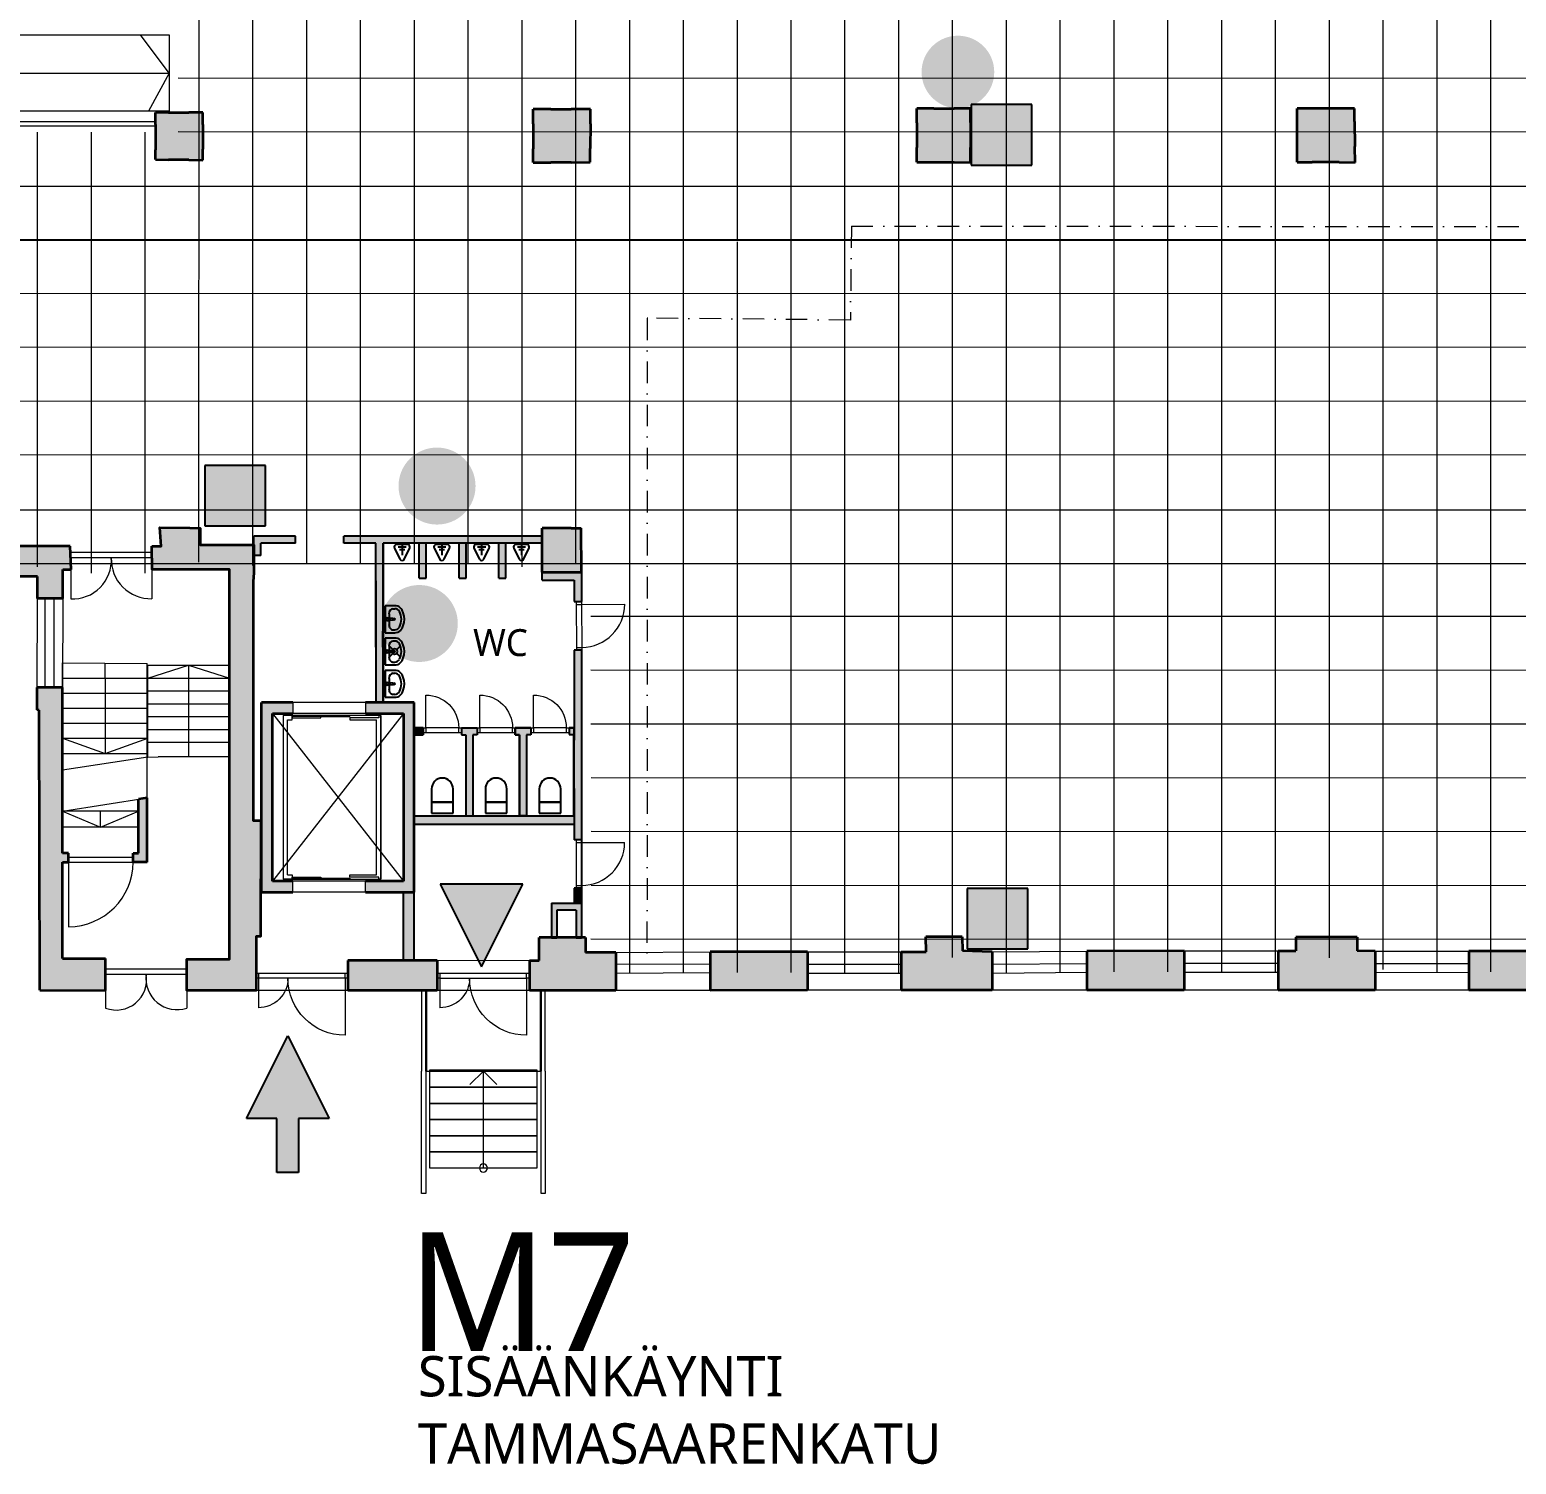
# Model space of a CAD drawing. Header units: millimetres. Extents: x -2569 to 735611, y -420503 to 265310.
# Drawn here: x 23671 to 51290, y 2596 to 29254 of the extents above; entities that cross this region are included whole.
import ezdxf

# ---------------------------------------------------------------- set-up
doc = ezdxf.new("R2010")
doc.units = ezdxf.units.MM
doc.linetypes.add('DASHDOT', pattern=[10, 5, -2.5, 0, -2.5])
for name, color, linetype, lineweight in [('02 dashed', 7, 'DASHDOT', 13), ('02 IKKUNAT', 130, 'Continuous', 13), ('02 KAIDE', 6, 'Continuous', 13), ('02 KANTAVA', 24, 'Continuous', 35), ('02 KANTAVA _väri', 2, 'Continuous', 35), ('02 OVET', 5, 'Continuous', 13), ('02 RAMPPI', 140, 'Continuous', 13), ('02 RAPUT_HISSI', 1, 'Continuous', 5), ('02 SEINALINJA', 151, 'Continuous', 13), ('02 VÄLISEINÄ', 21, 'Continuous', 25), ('02 VÄLISEINÄ _väri', 21, 'Continuous', 25), ('03 Rappukirjain Tapahtumatila', 1, 'Continuous', 18), ('08 vesipiste', 4, 'Continuous', 9)]:
    doc.layers.add(name, color=color, linetype=linetype, lineweight=lineweight)
doc.layers.add('02 Ruudukko eheä', color=7, linetype='Continuous', lineweight=9, true_color=0x7c7887)
doc.layers.add('02 SIJAINTI', color=7, linetype='Continuous', lineweight=20, true_color=0xe81748)
for name, color, linetype in [('02 SANITEETTIKALUSTEET', 7, 'Continuous'), ('03 TEKSTIT', 7, 'Continuous'), ('05 palosammuttimet', 240, 'Continuous'), ('05 Poistumistie', 72, 'Continuous'), ('06 sähkökeskus', 152, 'Continuous'), ('07 tavarat', 40, 'Continuous')]:
    doc.layers.add(name, color=color, linetype=linetype)
doc.styles.get("Standard").update_dxf_attribs({"font": ''})
doc.styles.get('Standard').set_extended_font_data('Roboto')

# ---------------------------------------------------------------- blocks, each defined once
blk = doc.blocks.new('ruudukko')
at = {"layer": '02 Ruudukko eheä'}
for p, q in [((30610, 19946), (30610, 36512)), ((31610, 19953), (31610, 36512)), ((32610, 19883), (32610, 36512)), ((34610, 12336), (34610, 36688)), ((41610, 12349), (41610, 36472)), ((43610, 12362), (43610, 36472)), ((44610, 12363), (44610, 36472)), ((45610, 12364), (45610, 36632)), ((46610, 12364), (46610, 36632)), ((48610, 12402), (48610, 36570)), ((49610, 12359), (49610, 36571)), ((50610, 12360), (50610, 36571)), ((35610, 12342), (35610, 36415)), ((37610, 12346), (37610, 36449)), ((38610, 12346), (38610, 36398)), ((39610, 12346), (39610, 36457)), ((33610, 19946), (33610, 35991)), ((40610, 12627), (40610, 35969)), ((47610, 12618), (47610, 35968)), ((36610, 25970), (36610, 34970)), ((42610, 12357), (42610, 34969)), ((26606, 19973), (26610, 33748)), ((27610, 19911), (27610, 33748)), ((28610, 19946), (28610, 33748)), ((29610, 19946), (29610, 33748)), ((26222, 28973), (78096, 28960)), ((23610, 19884), (23610, 27966)), ((24610, 20973), (24610, 27966)), ((25610, 20973), (25610, 27966)), ((26222, 27973), (78096, 27960)), ((21610, 26958), (139421, 26958)), ((21610, 25974), (61424, 25964)), ((21610, 25958), (139421, 25958)), ((36610, 12346), (36610, 25924)), ((21610, 24974), (139454, 24946)), ((21610, 23974), (139451, 23946)), ((21610, 22974), (139448, 22946)), ((21610, 21974), (139444, 21946)), ((24610, 19768), (24610, 21253)), ((25610, 19768), (25610, 21119)), ((21610, 20946), (139441, 20946)), ((21610, 19946), (139438, 19946)), ((33888, 18971), (139434, 18946)), ((33889, 17971), (139431, 17946)), ((33890, 16971), (139421, 16946)), ((33891, 15971), (139425, 15946)), ((33892, 14971), (139421, 14946)), ((33892, 13971), (139421, 13946)), ((33888, 12971), (139415, 12946)), ((41610, 12349), (41610, 12400))]:
    blk.add_line(p, q, dxfattribs=at)

msp = doc.modelspace()

# ---------------------------------------------------------------- hatches: boundary and pattern name
at = {"layer": '02 KANTAVA _väri'}
for points in [[(26889, 27491), (26888, 27718), (26626, 27718), (26246, 27718), (26006, 27718), (26006, 27490), (26006, 27025), (26006, 26842), (26246, 26839), (26626, 26839), (26626, 26835), (26890, 26833), (26890, 27035)], [(25851, 14978), (25691, 14953), (25691, 13955), (25591, 13955), (25591, 13785), (25851, 13785)]]:
    msp.add_hatch(color=256, dxfattribs=at).paths.add_polyline_path(points)
h = msp.add_hatch(color=256, dxfattribs=at)
h.paths.add_polyline_path([(41150, 27527), (41149, 27789), (40847, 27789), (40467, 27789), (40151, 27789), (40151, 27524), (40151, 27064), (40151, 26795), (40465, 26792), (40845, 26790), (41152, 26787), (41151, 27067)])
h.paths.add_polyline_path([(48287, 27547), (48284, 27788), (48001, 27788), (47501, 27788), (47218, 27788), (47218, 27544), (47218, 27084), (47218, 26794), (47499, 26793), (47999, 26790), (48296, 26788), (48293, 27087)])
h.paths.add_polyline_path([(55355, 27567), (55355, 27811), (55035, 27811), (54655, 27811), (54348, 27811), (54348, 27564), (54348, 27104), (54348, 26820), (54654, 26817), (55034, 26812), (55354, 26809), (55354, 27107)])
h.paths.add_polyline_path([(34087, 27507), (34088, 27776), (33730, 27776), (33350, 27776), (33027, 27776), (33027, 27504), (33027, 27040), (33027, 26788), (33350, 26789), (33730, 26789), (34085, 26791), (34085, 27044)])
h = msp.add_hatch(color=256, dxfattribs=at)
h.dxf.hatch_style = 1
h.paths.add_polyline_path([(24432, 19424), (24419, 19657), (21890, 19656), (21874, 19904), (21646, 19905), (21632, 20560), (21027, 20560), (21028, 20202), (21077, 20187), (21086, 19100), (23815, 19092), (23813, 18683), (24283, 18683), (24283, 19223), (24432, 19223)])
h = msp.add_hatch(color=256, dxfattribs=at)
h.dxf.hatch_style = 1
h.paths.add_polyline_path([(27830, 19686), (26832, 19683), (26837, 19996), (26645, 20003), (26086, 20005), (26108, 19660), (25937, 19660), (25941, 19227), (27380, 19227), (27380, 11984), (26585, 11988), (26587, 11403), (27877, 11403), (27877, 12407), (27957, 12408), (27962, 14562), (27819, 14566), (27819, 19006), (27830, 19165)])
h = msp.add_hatch(color=256, dxfattribs=at)
h.dxf.hatch_style = 1
h.paths.add_polyline_path([(33917, 19994), (33728, 19995), (33348, 19995), (33188, 19995), (33188, 19180), (33923, 19180)])
h = msp.add_hatch(color=256, dxfattribs=at)
h.dxf.hatch_style = 1
h.paths.add_polyline_path([(24281, 13785), (24391, 13785), (24391, 13955), (24281, 13955), (24281, 17029), (23809, 17029), (23808, 16618), (23849, 16609), (23859, 11404), (25081, 11402), (25081, 11995), (24281, 11995)])
h = msp.add_hatch(color=256, dxfattribs=at)
h.dxf.hatch_style = 1
h.paths.add_polyline_path([(28557, 16749), (27980, 16749), (27980, 13229), (28557, 13229), (28557, 13429), (28180, 13429), (28180, 16549), (28557, 16549)])
h = msp.add_hatch(color=256, dxfattribs=at)
h.dxf.hatch_style = 1
h.paths.add_polyline_path([(30815, 16749), (29907, 16749), (29907, 16549), (30615, 16549), (30615, 13429), (29907, 13429), (29907, 13229), (30815, 13229)])
h = msp.add_hatch(color=256, dxfattribs=at)
h.dxf.hatch_style = 1
h.paths.add_polyline_path([(34562, 12108), (33994, 12108), (33994, 12384), (33136, 12384), (33136, 11957), (32955, 11957), (32955, 11402), (34562, 11403)])
h = msp.add_hatch(color=256, dxfattribs=at)
h.dxf.hatch_style = 1
h.paths.add_polyline_path([(41555, 12120), (41004, 12137), (40996, 12400), (40321, 12397), (40324, 12118), (39860, 12118), (39860, 11405), (41555, 11406)])
h = msp.add_hatch(color=256, dxfattribs=at)
h.dxf.hatch_style = 1
h.paths.add_polyline_path([(48335, 12136), (48332, 12394), (47761, 12390), (47193, 12389), (47193, 12136), (46868, 12136), (46868, 11408), (47768, 11409), (48668, 11409), (48668, 12131)])
h = msp.add_hatch(color=256, dxfattribs=at)
h.dxf.hatch_style = 1
h.paths.add_polyline_path([(31243, 11957), (29579, 11957), (29579, 11400), (31040, 11401), (31040, 11402), (31243, 11402)])
h = msp.add_hatch(color=256, dxfattribs=at)
h.dxf.hatch_style = 1
h.paths.add_polyline_path([(38120, 12118), (36310, 12118), (36310, 11403), (38120, 11404)])
h = msp.add_hatch(color=256, dxfattribs=at)
h.dxf.hatch_style = 1
h.paths.add_polyline_path([(45118, 12136), (43313, 12134), (43313, 11407), (45118, 11408)])
h = msp.add_hatch(color=256, dxfattribs=at)
h.dxf.hatch_style = 1
h.paths.add_polyline_path([(52224, 12129), (50406, 12133), (50406, 11409), (52224, 11409)])
at = {"layer": '02 VÄLISEINÄ _väri'}
h = msp.add_hatch(color=256, dxfattribs=at)
h.dxf.hatch_style = 1
h.paths.add_polyline_path([(28609, 19841), (27832, 19841), (27832, 19483), (27962, 19483), (27962, 19711), (28609, 19711)])
h = msp.add_hatch(color=256, dxfattribs=at)
h.dxf.hatch_style = 1
h.paths.add_polyline_path([(29509, 19841), (29509, 19741), (29509, 19711), (30100, 19711), (30100, 19014), (30100, 18380), (30100, 16749), (30235, 16749), (30235, 17781), (30235, 19711), (33190, 19711), (33190, 19841)])
h.paths.add_polyline_path([(30100, 16777), (30100, 16819), (30100, 17794), (30100, 17752)], flags=17)
h = msp.add_hatch(color=256, dxfattribs=at)
h.dxf.hatch_style = 1
h.paths.add_polyline_path([(31038, 19711), (30908, 19711), (30908, 19061), (31038, 19061)])
h = msp.add_hatch(color=256, dxfattribs=at)
h.dxf.hatch_style = 1
h.paths.add_polyline_path([(31777, 19711), (31647, 19711), (31647, 19061), (31777, 19061)])
h = msp.add_hatch(color=256, dxfattribs=at)
h.dxf.hatch_style = 1
h.paths.add_polyline_path([(32516, 19711), (32386, 19711), (32386, 19061), (32516, 19061)])
h = msp.add_hatch(color=256, dxfattribs=at)
h.dxf.hatch_style = 1
h.paths.add_polyline_path([(33924, 19176), (33924, 19177), (33190, 19176), (33190, 19026), (33786, 19026), (33786, 18626), (33924, 18626), (33924, 18626)])
h = msp.add_hatch(color=256, dxfattribs=at)
h.dxf.hatch_style = 1
h.paths.add_polyline_path([(33924, 17726), (33829, 17726), (33829, 17726), (33786, 17726), (33786, 16051), (33786, 14643), (33786, 14202), (33924, 14202), (33924, 16051)])
h = msp.add_hatch(color=256, dxfattribs=at)
h.dxf.hatch_style = 1
h.paths.add_polyline_path([(30981, 16281), (30815, 16281), (30815, 16151), (30981, 16151)])
h = msp.add_hatch(color=256, dxfattribs=at)
h.dxf.hatch_style = 1
h.paths.add_polyline_path([(31901, 16151), (31981, 16151), (31981, 16281), (31691, 16281), (31691, 16151), (31771, 16151), (31771, 14643), (31901, 14643)])
h = msp.add_hatch(color=256, dxfattribs=at)
h.dxf.hatch_style = 1
h.paths.add_polyline_path([(32981, 16281), (32691, 16281), (32691, 16151), (32771, 16151), (32771, 14643), (32901, 14643), (32901, 16151), (32981, 16151)])
h = msp.add_hatch(color=256, dxfattribs=at)
h.dxf.hatch_style = 1
h.paths.add_polyline_path([(33786, 16281), (33691, 16281), (33691, 16159), (33771, 16159), (33771, 14643), (33786, 14643)])
h = msp.add_hatch(color=256, dxfattribs=at)
h.dxf.hatch_style = 1
h.paths.add_polyline_path([(33786, 14643), (30815, 14643), (30815, 14488), (33786, 14488)])
h = msp.add_hatch(color=256, dxfattribs=at)
h.dxf.hatch_style = 1
h.paths.add_polyline_path([(33924, 13302), (33786, 13302), (33786, 13026), (33924, 13026)])
h = msp.add_hatch(color=256, dxfattribs=at)
h.dxf.hatch_style = 1
h.paths.add_polyline_path([(30813, 13229), (30611, 13229), (30611, 11957), (30813, 11957)])
h = msp.add_hatch(color=256, dxfattribs=at)
h.dxf.hatch_style = 1
h.paths.add_polyline_path([(33924, 13026), (33367, 13026), (33367, 12384), (33466, 12384), (33466, 12892), (33824, 12892), (33824, 12384), (33924, 12384), (33924, 12892)])
at = {"layer": '05 palosammuttimet'}
msp.add_hatch(color=256, dxfattribs=at).paths.add_polyline_path([(41591, 28468, 1), (40241, 28468, 1)])
at = {"layer": '05 Poistumistie'}
h = msp.add_hatch(color=256, dxfattribs=at)
h.dxf.hatch_style = 1
h.paths.add_polyline_path([(31297, 13374), (32065, 11838), (32833, 13374)])
h.paths.add_polyline_path([(31512, 10079), (32014, 10079), (32014, 10234), (31512, 10234)], flags=9)
h.paths.add_polyline_path([(31971, 10021), (32997, 10021), (32997, 10212), (31971, 10212)], flags=9)
h.paths.add_polyline_path([(31870, 10229), (32745, 10229), (32745, 10382), (31870, 10382)], flags=9)
h.paths.add_polyline_path([(31653, 10379), (32691, 10379), (32691, 10534), (31653, 10534)], flags=9)
at = {"layer": '06 sähkökeskus'}
for points in [[(41164, 26737), (42289, 26737), (42289, 27862), (41164, 27862)], [(28050, 21159), (26925, 21159), (26925, 20034), (28050, 20034)], [(42213, 13297), (41088, 13297), (41088, 12172), (42213, 12172)]]:
    msp.add_hatch(color=256, dxfattribs=at).paths.add_polyline_path(points)
at = {"layer": '07 tavarat'}
msp.add_hatch(color=256, dxfattribs=at).paths.add_polyline_path([(28464, 10556), (27697, 9020), (28264, 9020), (28264, 8020), (28664, 8020), (28664, 9020), (29232, 9020)])
at = {"layer": '08 vesipiste'}
for points in [[(30523, 20774, 1), (31954, 20774, 1)], [(30194, 18220, 1), (31624, 18220, 1)]]:
    msp.add_hatch(color=256, dxfattribs=at).paths.add_polyline_path(points)

# ---------------------------------------------------------------- linework, layer by layer
at = {"layer": '02 dashed', "ltscale": 80}
for p, q in [((38937, 25603), (38918, 23859)), ((38937, 25603), (62421, 25594)), ((35144, 23886), (35139, 11891)), ((38918, 23859), (35154, 23896))]:
    msp.add_line(p, q, dxfattribs=at)
msp.add_arc((35154, 23886), 10, 89.4339, 179.9781, dxfattribs=at)
at = {"layer": '02 IKKUNAT', "linetype": 'Continuous'}
for p, q in [((23953, 18683), (23953, 17029)), ((24118, 18683), (24118, 17029)), ((24283, 18683), (24281, 17029)), ((34564, 11888), (36312, 11898)), ((38120, 11888), (39860, 11888)), ((41557, 11890), (43314, 11904)), ((45118, 11906), (46868, 11906)), ((48668, 11901), (50406, 11903)), ((34565, 11723), (36313, 11733)), ((38120, 11723), (39860, 11723)), ((41559, 11725), (43316, 11739)), ((45118, 11741), (46868, 11741)), ((48668, 11736), (50407, 11738))]:
    msp.add_line(p, q, dxfattribs=at)
at = {"layer": '02 KAIDE'}
for p, q in [((26006, 27544), (21966, 27544)), ((26006, 27464), (21966, 27464))]:
    msp.add_line(p, q, dxfattribs=at)
at = {"layer": '02 KAIDE', "ltscale": 50}
msp.add_line((26006, 27544), (26006, 27464), dxfattribs=at)
at = {"layer": '02 KAIDE', "linetype": 'Continuous', "lineweight": 9}
for p, q in [((31030, 11392), (30950, 11392)), ((30950, 11392), (30950, 9902)), ((31030, 9902), (31030, 11392)), ((33250, 11392), (33170, 11392)), ((33170, 11392), (33170, 9902)), ((33250, 9902), (33250, 11392)), ((30950, 7629), (30950, 9902)), ((31030, 9902), (31030, 7629)), ((33170, 7629), (33170, 9902)), ((33250, 9902), (33250, 7629)), ((31030, 7629), (30950, 7629)), ((33250, 7629), (33170, 7629))]:
    msp.add_line(p, q, dxfattribs=at)
at = {"layer": '02 KANTAVA'}
for p, q in [((26006, 27490), (26006, 27718)), ((26246, 27718), (26006, 27718)), ((26246, 27718), (26626, 27718)), ((26888, 27718), (26626, 27718)), ((26889, 27491), (26888, 27718)), ((33027, 27504), (33027, 27776)), ((33350, 27776), (33027, 27776)), ((33350, 27776), (33730, 27776)), ((34088, 27776), (33730, 27776)), ((34087, 27507), (34088, 27776)), ((40467, 27789), (40151, 27789)), ((40151, 27524), (40151, 27789)), ((40467, 27789), (40847, 27789)), ((41149, 27789), (40847, 27789)), ((41150, 27527), (41149, 27789)), ((47218, 26794), (47218, 27788)), ((48284, 27788), (47218, 27788)), ((48287, 27547), (48284, 27788)), ((26006, 27490), (26006, 27025)), ((26889, 27491), (26890, 27035)), ((33027, 27504), (33027, 27040)), ((34087, 27507), (34085, 27044)), ((40151, 27524), (40151, 27064)), ((41150, 27527), (41151, 27067)), ((48287, 27547), (48293, 27087)), ((41152, 26787), (41151, 27067)), ((48296, 26788), (48293, 27087)), ((26006, 26842), (26006, 27025)), ((26006, 26842), (26246, 26839)), ((26626, 26839), (26246, 26839)), ((26626, 26835), (26626, 26839)), ((26626, 26835), (26890, 26833)), ((26890, 26833), (26890, 27035)), ((33027, 26788), (33027, 27040)), ((33730, 26789), (34085, 26791)), ((34085, 26791), (34085, 27044)), ((40151, 26795), (40151, 27064)), ((40151, 26795), (40465, 26792)), ((40465, 26792), (40845, 26790)), ((47218, 26794), (47499, 26793)), ((47999, 26790), (47499, 26793)), ((33027, 26788), (33350, 26789)), ((33730, 26789), (33350, 26789)), ((40845, 26790), (41152, 26787)), ((47999, 26790), (48296, 26788)), ((33190, 19176), (33190, 19991)), ((33350, 19991), (33190, 19991)), ((33730, 19991), (33350, 19991)), ((33730, 19991), (33919, 19990)), ((33924, 19176), (33919, 19990)), ((24419, 19657), (21890, 19656)), ((24443, 19223), (24419, 19657)), ((23815, 19092), (21086, 19100)), ((23813, 18683), (23815, 19092)), ((24283, 18683), (24283, 19223)), ((24283, 19223), (24443, 19223)), ((33190, 19176), (33924, 19177)), ((24283, 18683), (23813, 18683)), ((23808, 16618), (23809, 17029)), ((24281, 17029), (23809, 17029)), ((24281, 13955), (24281, 17029)), ((23859, 11404), (23849, 16609)), ((23859, 11404), (23849, 16609)), ((27979, 13229), (27979, 16749)), ((28557, 16749), (27980, 16749)), ((30815, 16749), (29907, 16749)), ((30815, 13229), (30815, 16749)), ((28180, 13429), (28180, 16549)), ((28180, 16549), (28557, 16549)), ((29907, 16549), (30615, 16549)), ((30615, 16549), (30615, 13429)), ((25851, 14978), (25691, 14953)), ((25691, 13955), (25691, 14953)), ((25851, 13785), (25851, 14978)), ((24391, 13955), (24281, 13955)), ((24391, 13785), (24391, 13955)), ((25591, 13785), (25591, 13955)), ((25591, 13955), (25691, 13955)), ((24281, 11995), (24281, 13785)), ((24281, 13785), (24391, 13785)), ((25851, 13785), (25591, 13785)), ((28557, 13429), (28180, 13429)), ((30615, 13429), (29907, 13429)), ((27979, 13229), (28557, 13229)), ((29907, 13229), (30815, 13229)), ((33994, 12384), (33136, 12384)), ((33136, 11957), (33136, 12384)), ((33994, 12384), (33994, 12108)), ((40996, 12400), (40321, 12397)), ((40324, 12118), (40321, 12397)), ((40996, 12400), (41004, 12137)), ((47761, 12390), (47193, 12389)), ((47193, 12389), (47193, 12136)), ((48332, 12394), (47761, 12390)), ((48332, 12394), (48335, 12136)), ((24281, 11995), (25081, 11995)), ((25081, 11402), (25081, 11995)), ((29579, 11957), (29579, 11400)), ((31243, 11957), (29579, 11957)), ((31243, 11957), (31243, 11401)), ((32955, 11957), (32955, 11402)), ((32955, 11957), (33136, 11957)), ((34562, 12108), (33994, 12108)), ((34562, 12108), (34562, 11403)), ((38120, 12118), (36310, 12118)), ((36310, 12118), (36310, 11403)), ((38120, 12118), (38120, 11404)), ((39860, 12118), (39860, 11405)), ((39860, 12118), (40324, 12118)), ((41555, 12120), (41004, 12137)), ((41555, 12120), (41555, 11406)), ((45118, 12136), (43313, 12134)), ((43313, 12134), (43313, 11407)), ((45118, 12136), (45118, 11408)), ((46868, 12136), (46868, 11408)), ((46868, 12136), (47193, 12136)), ((48668, 12131), (48335, 12136)), ((48668, 12131), (48668, 11409)), ((52224, 12129), (50406, 12133)), ((50406, 12133), (50406, 11409)), ((23859, 11404), (25081, 11402)), ((23859, 11404), (25081, 11402)), ((31243, 11401), (29579, 11400)), ((34562, 11403), (32955, 11402)), ((38120, 11404), (36310, 11403)), ((41555, 11406), (39860, 11405)), ((45118, 11408), (43313, 11407)), ((47768, 11409), (46868, 11408)), ((48668, 11409), (47768, 11409)), ((52224, 11409), (50406, 11409))]:
    msp.add_line(p, q, dxfattribs=at)
at = {"layer": '02 KANTAVA', "linetype": 'Continuous'}
msp.add_line((23849, 16609), (23808, 16618), dxfattribs=at)
at = {"layer": '02 KANTAVA'}
msp.add_lwpolyline([(25940, 19657), (26111, 19657), (26089, 20002), (26648, 19999), (26840, 19993), (26835, 19680), (27833, 19683), (27833, 19162), (27822, 19002), (27822, 14562), (27965, 14559), (27960, 12405), (27880, 12403), (27880, 11400), (26590, 11400), (26588, 11985), (27383, 11981), (27383, 19223), (25944, 19223), (25940, 19657)], dxfattribs=at)
at = {"layer": '02 OVET'}
for p, q in [((25941, 19540), (24432, 19540)), ((24432, 19440), (24432, 18680)), ((25941, 19440), (24432, 19440)), ((25941, 19440), (25941, 18680)), ((33824, 18626), (33829, 17726)), ((33824, 18626), (33924, 18626)), ((33825, 18576), (33925, 18576)), ((33924, 18626), (33929, 17726)), ((33925, 18576), (34725, 18580)), ((33828, 17776), (33928, 17776)), ((33829, 17726), (33929, 17726)), ((31031, 16281), (31031, 16891)), ((32031, 16281), (32031, 16891)), ((33031, 16281), (33031, 16891)), ((28557, 16749), (28557, 16549)), ((29907, 16749), (28557, 16749)), ((29907, 16749), (29907, 16549)), ((29907, 16549), (28557, 16549)), ((30981, 16189), (30981, 16281)), ((30981, 16281), (31031, 16281)), ((31031, 16189), (30981, 16189)), ((31641, 16281), (31031, 16281)), ((31031, 16281), (31031, 16189)), ((31641, 16189), (31031, 16189)), ((31641, 16189), (31641, 16281)), ((31641, 16281), (31691, 16281)), ((31691, 16189), (31641, 16189)), ((31691, 16281), (31691, 16189)), ((31981, 16189), (31981, 16281)), ((31981, 16281), (32031, 16281)), ((32031, 16189), (31981, 16189)), ((32641, 16281), (32031, 16281)), ((32031, 16281), (32031, 16189)), ((32641, 16189), (32031, 16189)), ((32641, 16189), (32641, 16281)), ((32641, 16281), (32691, 16281)), ((32691, 16189), (32641, 16189)), ((32691, 16281), (32691, 16189)), ((32981, 16189), (32981, 16281)), ((32981, 16281), (33031, 16281)), ((33031, 16189), (32981, 16189)), ((33641, 16281), (33031, 16281)), ((33031, 16281), (33031, 16189)), ((33641, 16189), (33031, 16189)), ((33641, 16189), (33641, 16281)), ((33641, 16281), (33691, 16281)), ((33691, 16189), (33641, 16189)), ((33691, 16281), (33691, 16189)), ((33824, 14202), (33824, 13302)), ((33824, 14202), (33924, 14202)), ((33824, 14152), (33924, 14152)), ((33924, 14202), (33924, 13302)), ((33924, 14152), (34724, 14152)), ((24390, 13879), (25591, 13879)), ((24390, 13879), (24390, 13785)), ((25591, 13879), (25591, 13785)), ((24391, 13785), (25591, 13785)), ((24391, 13785), (24391, 12585)), ((28557, 13229), (28557, 13429)), ((29907, 13429), (28557, 13429)), ((29907, 13229), (29907, 13429)), ((33824, 13352), (33924, 13352)), ((33824, 13302), (33924, 13302)), ((29907, 13229), (28557, 13229)), ((26588, 11798), (25081, 11798)), ((25081, 11798), (25081, 11698)), ((25081, 11698), (25081, 11072)), ((26588, 11698), (25081, 11698)), ((26588, 11798), (26588, 11698)), ((26588, 11698), (26588, 11072)), ((27869, 11721), (27919, 11721)), ((27869, 11721), (27869, 11629)), ((29579, 11629), (27869, 11629)), ((27919, 11721), (29529, 11721)), ((27919, 11721), (27919, 11629)), ((27919, 11630), (27919, 11080)), ((29529, 11721), (29579, 11721)), ((29529, 11629), (29529, 11721)), ((29529, 11629), (29529, 10569)), ((29579, 11721), (29579, 11629))]:
    msp.add_line(p, q, dxfattribs=at)
at = {"layer": '02 OVET', "linetype": 'Continuous', "lineweight": 9}
for p, q in [((31243, 11629), (31243, 11721)), ((31243, 11721), (31293, 11721)), ((31293, 11629), (31243, 11629)), ((31293, 11721), (32903, 11721)), ((31293, 11721), (31293, 11629)), ((31293, 11629), (32903, 11629)), ((31293, 11629), (31293, 11079)), ((32903, 11721), (32953, 11721)), ((32903, 11629), (32903, 11721)), ((32953, 11629), (32903, 11629)), ((32903, 11629), (32903, 10569)), ((32953, 11721), (32953, 11629))]:
    msp.add_line(p, q, dxfattribs=at)
at = {"layer": '02 OVET'}
for centre, radius, start, end in [((24473, 19393), 715, 266.6799, 3.7301), ((25919, 19413), 733, 177.8889, 271.7011), ((33925, 18576), 800, 270.2579, 0.2579), ((33924, 14152), 800, 270, 0), ((24391, 13785), 1200, 270, 0), ((25277, 11603), 566, 249.7452, 9.6913), ((26409, 11623), 579, 172.458, 288.1055)]:
    msp.add_arc(centre, radius, start, end, dxfattribs=at)
at = {"layer": '02 OVET', "extrusion": (0, 0, -1)}
for centre, major_axis, start_param, end_param in [((31031, 16281), (431, 431), -0.785398, 0.785398), ((32031, 16281), (431, 431), -0.785398, 0.785398), ((33031, 16281), (-431, 431), 0.785398, 2.356194), ((27919, 11629), (-389, 389), 2.356194, 3.926991), ((29529, 11629), (-750, 750), 3.926991, 5.497787)]:
    msp.add_ellipse(centre, major_axis=major_axis, ratio=1, start_param=start_param, end_param=end_param, dxfattribs=at)
at = {"layer": '02 OVET', "linetype": 'Continuous', "lineweight": 9, "extrusion": (0, 0, -1)}
for centre, major_axis, start_param, end_param in [((31293, 11629), (-389, 389), 2.356194, 3.926991), ((32903, 11629), (-750, 750), 3.926991, 5.497787)]:
    msp.add_ellipse(centre, major_axis=major_axis, ratio=1, start_param=start_param, end_param=end_param, dxfattribs=at)
at = {"layer": '02 RAMPPI', "ltscale": 50}
for p, q in [((21029, 29160), (26259, 29160)), ((26259, 28449), (25730, 29160)), ((26259, 29160), (26259, 27739)), ((21319, 28449), (26259, 28449)), ((26259, 28449), (25878, 27739)), ((26259, 27739), (21319, 27739))]:
    msp.add_line(p, q, dxfattribs=at)
at = {"layer": '02 RAPUT_HISSI', "ltscale": 20}
msp.add_line((25996, 27464), (25996, 27459), dxfattribs=at)
at = {"layer": '02 RAPUT_HISSI'}
for p, q in [((24281, 17487), (25851, 17477)), ((24281, 14435), (24281, 17487)), ((25072, 17207), (25072, 17482)), ((25851, 14978), (25851, 17477)), ((25864, 15737), (25864, 17443)), ((25864, 17443), (27383, 17443)), ((25864, 17205), (26623, 17443)), ((26623, 17443), (26623, 15743)), ((26623, 17443), (27383, 17205)), ((27383, 15744), (27383, 17443)), ((24281, 17207), (25864, 17207)), ((25072, 17207), (25072, 15807)), ((25864, 17205), (27383, 17205)), ((24281, 16927), (25864, 16927)), ((25691, 16927), (25691, 16934)), ((25864, 16967), (27383, 16967)), ((24281, 16647), (25864, 16647)), ((25864, 16729), (27383, 16729)), ((24281, 16367), (25864, 16367)), ((25864, 16491), (27383, 16491)), ((28180, 16549), (30615, 13429)), ((30615, 16549), (28180, 13429)), ((30192, 16509), (28382, 16509)), ((28382, 16509), (28382, 13469)), ((28545, 16509), (28382, 16509)), ((28382, 16509), (28382, 13469)), ((28462, 16429), (28545, 16429)), ((28462, 13549), (28462, 16429)), ((28545, 16429), (28545, 16509)), ((29082, 16489), (28545, 16489)), ((28545, 16489), (28545, 16469)), ((28545, 16469), (29082, 16469)), ((29618, 16509), (29082, 16509)), ((29082, 16509), (29082, 16489)), ((29082, 16489), (29618, 16489)), ((29082, 16469), (29082, 16489)), ((29618, 16489), (29618, 16509)), ((30155, 16469), (29618, 16469)), ((29618, 16469), (29618, 16429)), ((29618, 16429), (30112, 16429)), ((30112, 13549), (30112, 16429)), ((30192, 16509), (30155, 16509)), ((30155, 16509), (30155, 16469)), ((30192, 13469), (30192, 16509)), ((30192, 16509), (30192, 13469)), ((24281, 16087), (25072, 15807)), ((25072, 15807), (25864, 16087)), ((25864, 16253), (27383, 16253)), ((24281, 15807), (25864, 15807)), ((25864, 16015), (27383, 16015)), ((27383, 15744), (26059, 15743)), ((25864, 15737), (24281, 15492)), ((25864, 15737), (26059, 15743)), ((24281, 14735), (25851, 14978)), ((25691, 14435), (25691, 14953)), ((25691, 14735), (24281, 14735)), ((24281, 14735), (24986, 14435)), ((24986, 14435), (24986, 14735)), ((24986, 14435), (25691, 14735)), ((25691, 14435), (24281, 14435)), ((28462, 13549), (28545, 13549)), ((28545, 13549), (28545, 13469)), ((29618, 13509), (29618, 13549)), ((29618, 13549), (30112, 13549)), ((28382, 13469), (30192, 13469)), ((28545, 13469), (28382, 13469)), ((28545, 13489), (28545, 13509)), ((28545, 13509), (29082, 13509)), ((29082, 13489), (28545, 13489)), ((29082, 13509), (29082, 13489)), ((29082, 13469), (29082, 13489)), ((29082, 13489), (29618, 13489)), ((29618, 13469), (29082, 13469)), ((30155, 13509), (29618, 13509)), ((29618, 13489), (29618, 13469)), ((30155, 13469), (30155, 13509)), ((30192, 13469), (30155, 13469))]:
    msp.add_line(p, q, dxfattribs=at)
at = {"layer": '02 RAPUT_HISSI', "linetype": 'Continuous', "lineweight": 18}
for p, q in [((33160, 11402), (31040, 11402)), ((31040, 11402), (31040, 9902)), ((33160, 9902), (33160, 11402)), ((31040, 9902), (33160, 9902)), ((33100, 9917), (31100, 9917)), ((31100, 9917), (31100, 9902)), ((31100, 9902), (31100, 9602)), ((31850, 9652), (32100, 9902)), ((32100, 9602), (32100, 9902)), ((32100, 9902), (32350, 9652)), ((33100, 9902), (33100, 9917)), ((33100, 9602), (33100, 9902)), ((33100, 9602), (31100, 9602)), ((31100, 9602), (31100, 9302)), ((31100, 9602), (33100, 9602)), ((32100, 8402), (32100, 9602)), ((33100, 9302), (33100, 9602)), ((33100, 9302), (31100, 9302)), ((31100, 9302), (31100, 9002)), ((31100, 9302), (33100, 9302)), ((33100, 9002), (33100, 9302)), ((33100, 9002), (31100, 9002)), ((31100, 9002), (31100, 8702)), ((31100, 9002), (33100, 9002)), ((33100, 8702), (33100, 9002)), ((33100, 8702), (31100, 8702)), ((31100, 8702), (31100, 8402)), ((31100, 8702), (33100, 8702)), ((33100, 8402), (33100, 8702)), ((33100, 8402), (31100, 8402)), ((31100, 8402), (31100, 8102)), ((31100, 8402), (33100, 8402)), ((32100, 8102), (32100, 8402)), ((33100, 8102), (33100, 8402)), ((31100, 8102), (33100, 8102))]:
    msp.add_line(p, q, dxfattribs=at)
for start, end in [(0, 180), (180, 0)]:
    msp.add_arc((32100, 8102), 75, start, end, dxfattribs=at)
at = {"layer": '02 SANITEETTIKALUSTEET'}
for p, q in [((30447, 19622), (30549, 19417)), ((30691, 19687), (30487, 19687)), ((30664, 19637), (30514, 19637)), ((30589, 19687), (30589, 19487)), ((30629, 19417), (30732, 19622)), ((31186, 19622), (31288, 19417)), ((31430, 19687), (31226, 19687)), ((31403, 19637), (31253, 19637)), ((31328, 19687), (31328, 19487)), ((31368, 19417), (31471, 19622)), ((31925, 19622), (32027, 19417)), ((32169, 19687), (31965, 19687)), ((32142, 19637), (31992, 19637)), ((32067, 19687), (32067, 19487)), ((32107, 19417), (32210, 19622)), ((32664, 19622), (32766, 19417)), ((32908, 19687), (32704, 19687)), ((32881, 19637), (32731, 19637)), ((32806, 19687), (32806, 19487)), ((32846, 19417), (32949, 19622)), ((30639, 19587), (30539, 19587)), ((31378, 19587), (31278, 19587)), ((32117, 19587), (32017, 19587)), ((32856, 19587), (32756, 19587)), ((30455, 18549), (30272, 18549)), ((30272, 18549), (30272, 18049)), ((30482, 18547), (30455, 18549)), ((30508, 18540), (30482, 18547)), ((30532, 18528), (30508, 18540)), ((30554, 18512), (30532, 18528)), ((30573, 18493), (30554, 18512)), ((30352, 18320), (30311, 18324)), ((30311, 18274), (30352, 18278)), ((30335, 18313), (30350, 18313)), ((30335, 18286), (30335, 18313)), ((30350, 18286), (30335, 18286)), ((30346, 18398), (30346, 18200)), ((30415, 18310), (30362, 18317)), ((30362, 18281), (30415, 18288)), ((30418, 18495), (30455, 18495)), ((30588, 18470), (30573, 18493)), ((30612, 18416), (30588, 18470)), ((30627, 18358), (30612, 18416)), ((30612, 18183), (30627, 18240)), ((30632, 18299), (30627, 18358)), ((30627, 18240), (30632, 18299)), ((30272, 18049), (30455, 18049)), ((30418, 18104), (30455, 18104)), ((30455, 18049), (30482, 18052)), ((30482, 18052), (30508, 18059)), ((30508, 18059), (30532, 18070)), ((30532, 18070), (30554, 18086)), ((30554, 18086), (30573, 18106)), ((30573, 18106), (30588, 18128)), ((30588, 18128), (30612, 18183)), ((30455, 17949), (30272, 17949)), ((30272, 17949), (30272, 17449)), ((30352, 17720), (30311, 17724)), ((30311, 17674), (30352, 17678)), ((30335, 17713), (30350, 17713)), ((30335, 17686), (30335, 17713)), ((30350, 17686), (30335, 17686)), ((30346, 17798), (30346, 17600)), ((30420, 17735), (30355, 17799)), ((30415, 17710), (30362, 17717)), ((30362, 17682), (30415, 17688)), ((30418, 17895), (30455, 17895)), ((30482, 17947), (30455, 17949)), ((30508, 17940), (30482, 17947)), ((30490, 17735), (30555, 17799)), ((30532, 17928), (30508, 17940)), ((30554, 17912), (30532, 17928)), ((30573, 17893), (30554, 17912)), ((30588, 17870), (30573, 17893)), ((30612, 17816), (30588, 17870)), ((30627, 17759), (30612, 17816)), ((30632, 17699), (30627, 17759)), ((30627, 17640), (30632, 17699)), ((30272, 17449), (30455, 17449)), ((30420, 17664), (30355, 17599)), ((30418, 17504), (30455, 17504)), ((30455, 17449), (30482, 17452)), ((30482, 17452), (30508, 17459)), ((30490, 17664), (30555, 17599)), ((30508, 17459), (30532, 17471)), ((30532, 17471), (30554, 17486)), ((30554, 17486), (30573, 17506)), ((30573, 17506), (30588, 17528)), ((30588, 17528), (30612, 17583)), ((30612, 17583), (30627, 17640)), ((30455, 17349), (30272, 17349)), ((30272, 17349), (30272, 16849)), ((30352, 17120), (30311, 17124)), ((30346, 17198), (30346, 17000)), ((30418, 17295), (30455, 17295)), ((30482, 17347), (30455, 17349)), ((30508, 17340), (30482, 17347)), ((30532, 17328), (30508, 17340)), ((30554, 17312), (30532, 17328)), ((30573, 17293), (30554, 17312)), ((30588, 17270), (30573, 17293)), ((30612, 17216), (30588, 17270)), ((30627, 17159), (30612, 17216)), ((30632, 17099), (30627, 17159)), ((30272, 16849), (30455, 16849)), ((30311, 17074), (30352, 17078)), ((30335, 17113), (30350, 17113)), ((30335, 17086), (30335, 17113)), ((30350, 17086), (30335, 17086)), ((30415, 17110), (30362, 17117)), ((30362, 17082), (30415, 17088)), ((30418, 16904), (30455, 16904)), ((30455, 16849), (30482, 16852)), ((30482, 16852), (30508, 16859)), ((30508, 16859), (30532, 16871)), ((30532, 16871), (30554, 16886)), ((30554, 16886), (30573, 16906)), ((30573, 16906), (30588, 16928)), ((30588, 16928), (30612, 16983)), ((30612, 16983), (30627, 17040)), ((30627, 17040), (30632, 17099)), ((31136, 15147), (31136, 14897)), ((31536, 14897), (31536, 15147)), ((32136, 15147), (32136, 14897)), ((32536, 14897), (32536, 15147)), ((33136, 15147), (33136, 14897)), ((33536, 14897), (33536, 15147)), ((31536, 14897), (31136, 14897)), ((31136, 14897), (31136, 14697)), ((31136, 14897), (31536, 14897)), ((31136, 14697), (31536, 14697)), ((31536, 14697), (31536, 14897)), ((32536, 14897), (32136, 14897)), ((32136, 14897), (32136, 14697)), ((32136, 14897), (32536, 14897)), ((32136, 14697), (32536, 14697)), ((32536, 14697), (32536, 14897)), ((33536, 14897), (33136, 14897)), ((33136, 14897), (33136, 14697)), ((33136, 14897), (33536, 14897)), ((33136, 14697), (33536, 14697)), ((33536, 14697), (33536, 14897))]:
    msp.add_line(p, q, dxfattribs=at)
for centre, radius, start, end in [((30487, 19642), 45, 90, 206.5651), ((30691, 19642), 45, 333.4349, 90), ((31226, 19642), 45, 90, 206.5651), ((31430, 19642), 45, 333.4349, 90), ((31965, 19642), 45, 90, 206.5651), ((32169, 19642), 45, 333.4349, 90), ((32704, 19642), 45, 90, 206.5651), ((32908, 19642), 45, 333.4349, 90), ((30589, 19437), 45, 206.5651, 333.4349), ((31328, 19437), 45, 206.5651, 333.4349), ((32067, 19437), 45, 206.5651, 333.4349), ((32806, 19437), 45, 206.5651, 333.4349), ((31336, 15147), 200, 0, 180), ((32336, 15147), 200, 0, 180), ((33336, 15147), 200, 0, 180)]:
    msp.add_arc(centre, radius, start, end, dxfattribs=at)
for centre, major_axis, ratio, start_param, end_param in [((30311, 18299), (-17.7, 17.7), 1, -0.785398, 2.356194), ((30418, 18398), (0, 96.7), 0.7523, 0, 1.570796), ((30350, 18299), (-9.62, 9.62), 1, 2.356194, 5.497787), ((30351, 18299), (-14.9, 14.9), 1, -1.35736, -0.875625), ((30351, 18299), (14.9, 14.9), 1, 4.017217, 4.498953), ((30351, 18299), (14.9, 14.9), 1, 4.498953, 6.496621), ((30414, 18299), (7.91, 7.91), 1, 4.051589, 6.943986), ((30437, 18299), (12.4, 12.4), 1, 0.785398, 7.068583), ((30455, 18398), (-97, 0), 0.996377, 3.638567, 4.712389), ((30272, 18299), (-305, 0), 0.996377, 2.644618, 3.638567), ((30418, 18200), (0, 96.7), 0.7523, 1.570796, 3.141593), ((30455, 18200), (97, 0), 0.996377, 4.712389, 5.78621), ((30311, 17699), (-17.7, 17.7), 1, -0.785398, 2.356194), ((30418, 17798), (0, 96.7), 0.7523, 0, 1.570796), ((30350, 17699), (-9.62, 9.62), 1, 2.356194, 5.497787), ((30351, 17699), (-14.9, 14.9), 1, -1.35736, -0.875625), ((30351, 17699), (14.9, 14.9), 1, 4.017217, 4.498953), ((30351, 17699), (14.9, 14.9), 1, 4.498953, 6.496621), ((30455, 17699), (-35.4, 35.4), 1, -0.785398, 2.356194), ((30414, 17699), (7.91, 7.91), 1, 4.051589, 6.943986), ((30437, 17699), (12.4, 12.4), 1, 0.785398, 7.068583), ((30455, 17798), (-97, 0), 0.996377, 3.638567, 4.712389), ((30455, 17699), (-35.4, 35.4), 1, 2.356194, 5.497787), ((30272, 17699), (-305, 0), 0.996377, 2.644618, 3.638567), ((30418, 17600), (0, 96.7), 0.7523, 1.570796, 3.141593), ((30455, 17600), (97, 0), 0.996377, 4.712389, 5.78621), ((30311, 17099), (-17.7, 17.7), 1, -0.785398, 2.356194), ((30418, 17198), (0, 96.7), 0.7523, 0, 1.570796), ((30455, 17198), (-97, 0), 0.996377, 3.638567, 4.712389), ((30272, 17099), (-305, 0), 0.996377, 2.644618, 3.638567), ((30418, 17000), (0, 96.7), 0.7523, 1.570796, 3.141593), ((30350, 17099), (-9.62, 9.62), 1, 2.356194, 5.497787), ((30351, 17099), (-14.9, 14.9), 1, -1.35736, -0.875625), ((30351, 17099), (14.9, 14.9), 1, 4.017217, 4.498953), ((30351, 17099), (14.9, 14.9), 1, 4.498953, 6.496621), ((30414, 17099), (7.91, 7.91), 1, 4.051589, 6.943986), ((30437, 17099), (12.4, 12.4), 1, 0.785398, 7.068583), ((30455, 17000), (97, 0), 0.996377, 4.712389, 5.78621)]:
    msp.add_ellipse(centre, major_axis=major_axis, ratio=ratio, start_param=start_param, end_param=end_param, dxfattribs=at)
at = {"layer": '02 SEINALINJA', "linetype": 'Continuous'}
for p, q in [((23809, 17029), (23813, 18683)), ((29579, 11400), (27879, 11400)), ((32955, 11402), (31246, 11401)), ((36310, 11403), (34562, 11403)), ((39860, 11405), (38120, 11404)), ((43313, 11407), (41555, 11406)), ((46868, 11408), (45118, 11408)), ((50406, 11409), (48668, 11409))]:
    msp.add_line(p, q, dxfattribs=at)
at = {"layer": '02 SEINALINJA'}
for p, q in [((32956, 11957), (31200, 11954)), ((34562, 12108), (36310, 12118)), ((38120, 12118), (39860, 12118)), ((41555, 12120), (43313, 12134)), ((45118, 12136), (46868, 12136)), ((48668, 12131), (50406, 12131)), ((32955, 11402), (31199, 11402))]:
    msp.add_line(p, q, dxfattribs=at)
at = {"layer": '02 SIJAINTI'}
msp.add_line((24281, 16087), (25864, 16087), dxfattribs=at)
at = {"layer": '02 VÄLISEINÄ', "ltscale": 30}
for p, q in [((28609, 19841), (27832, 19841)), ((27832, 19483), (27832, 19841)), ((28609, 19711), (27962, 19711)), ((27962, 19483), (27962, 19711)), ((28609, 19711), (28609, 19841)), ((33190, 19841), (29509, 19841)), ((29509, 19711), (29509, 19841)), ((30100, 19711), (29509, 19711)), ((30100, 19014), (30100, 19711)), ((30235, 19711), (30235, 16749)), ((30235, 19014), (30235, 19711)), ((33190, 19711), (30235, 19711)), ((30908, 19061), (30908, 19711)), ((31038, 19061), (31038, 19711)), ((31647, 19061), (31647, 19711)), ((31777, 19061), (31777, 19711)), ((32386, 19061), (32386, 19711)), ((32516, 19061), (32516, 19711)), ((27962, 19483), (27832, 19483)), ((30908, 19061), (31038, 19061)), ((31647, 19061), (31777, 19061)), ((32386, 19061), (32516, 19061)), ((33190, 19026), (33190, 19176)), ((33924, 19176), (33924, 18626)), ((30100, 19014), (30100, 18380)), ((30100, 18880), (30100, 16749)), ((30235, 19026), (30235, 18380)), ((33190, 19026), (33786, 19026)), ((33786, 19026), (33786, 18626)), ((33786, 18626), (33924, 18626)), ((30100, 17780), (30100, 18380)), ((30234, 17780), (30235, 18380)), ((30235, 16749), (30235, 17781)), ((33786, 17726), (33786, 16051)), ((33924, 17726), (33786, 17726)), ((33924, 17726), (33924, 16051)), ((30981, 16281), (30815, 16281)), ((30981, 16151), (30815, 16151)), ((30981, 16281), (30981, 16151)), ((31691, 16281), (31981, 16281)), ((31691, 16281), (31691, 16151)), ((31691, 16151), (31771, 16151)), ((31771, 16151), (31771, 14643)), ((31981, 16151), (31901, 16151)), ((31901, 16151), (31901, 14643)), ((31981, 16281), (31981, 16151)), ((32691, 16281), (32691, 16151)), ((32901, 16281), (32691, 16281)), ((32691, 16151), (32771, 16151)), ((32771, 16151), (32771, 14651)), ((32981, 16281), (32901, 16281)), ((32981, 16151), (32901, 16151)), ((32901, 16151), (32901, 14651)), ((32981, 16281), (32981, 16151)), ((33691, 16281), (33786, 16281)), ((33691, 16281), (33691, 16159)), ((33691, 16159), (33771, 16159)), ((33771, 16159), (33771, 14659)), ((33786, 14651), (33786, 16151)), ((33924, 16051), (33924, 12380)), ((33786, 15151), (33786, 14202)), ((33786, 14521), (33786, 14202)), ((33924, 14202), (33786, 14202)), ((33786, 13302), (33786, 13026)), ((33786, 13302), (33786, 13026)), ((33924, 13302), (33786, 13302)), ((33924, 13026), (33924, 12892)), ((33824, 12892), (33824, 12380)), ((33924, 12892), (33924, 12380))]:
    msp.add_line(p, q, dxfattribs=at)
at = {"layer": '02 VÄLISEINÄ'}
for p, q in [((33190, 19841), (33190, 19711)), ((33924, 19176), (33190, 19176)), ((30100, 18380), (30100, 19014)), ((30235, 18380), (30235, 19014)), ((33386, 19026), (33786, 19026)), ((30100, 16749), (30235, 16749)), ((30815, 16281), (30815, 16151)), ((30981, 16281), (30815, 16281)), ((30815, 16151), (30981, 16151)), ((30981, 16281), (30981, 16159)), ((30981, 16151), (30981, 16281)), ((32691, 16281), (32981, 16281)), ((32691, 16151), (32691, 16281)), ((32771, 16151), (32691, 16151)), ((32771, 14643), (32771, 16151)), ((32981, 16151), (32901, 16151)), ((32901, 16151), (32901, 14643)), ((32981, 16281), (32981, 16151)), ((33786, 16281), (33691, 16281)), ((33691, 16281), (33691, 16159)), ((33691, 16159), (33786, 16159)), ((33771, 16159), (33771, 14643)), ((33786, 14643), (33786, 16281)), ((30815, 14643), (33786, 14643)), ((30815, 14488), (30815, 14643)), ((32901, 14643), (32771, 14643)), ((33771, 14643), (33786, 14643)), ((30815, 14488), (33786, 14488)), ((30611, 13228), (30611, 11957)), ((30611, 13228), (30813, 13228)), ((30813, 11957), (30813, 13228)), ((33367, 13026), (33924, 13026)), ((33367, 13026), (33367, 12380)), ((33824, 12892), (33466, 12892)), ((33466, 12892), (33466, 12380)), ((33367, 12380), (33466, 12380)), ((33824, 12380), (33924, 12380)), ((30611, 11957), (30813, 11957))]:
    msp.add_line(p, q, dxfattribs=at)
at = {"layer": '05 Poistumistie'}
for p, q in [((32833, 13374), (31297, 13374)), ((31297, 13374), (32065, 11838)), ((32065, 11838), (32833, 13374))]:
    msp.add_line(p, q, dxfattribs=at)
at = {"layer": '06 sähkökeskus'}
for p, q in [((42289, 27862), (41164, 27862)), ((41164, 27862), (41164, 26737)), ((42289, 26737), (42289, 27862)), ((41164, 26737), (42289, 26737)), ((28052, 21157), (26927, 21157)), ((26927, 21157), (26927, 20032)), ((28052, 20032), (28052, 21157)), ((26927, 20032), (28052, 20032)), ((42213, 13297), (41088, 13297)), ((41088, 13297), (41088, 12172)), ((42213, 12172), (42213, 13297)), ((41088, 12172), (42213, 12172))]:
    msp.add_line(p, q, dxfattribs=at)
at = {"layer": '07 tavarat'}
for p, q in [((27697, 9020), (28464, 10556)), ((28464, 10556), (29232, 9020)), ((28264, 9020), (27697, 9020)), ((28264, 8020), (28264, 9020)), ((29232, 9020), (28664, 9020)), ((28664, 9020), (28664, 8020)), ((28664, 8020), (28264, 8020))]:
    msp.add_line(p, q, dxfattribs=at)

# ---------------------------------------------------------------- block references
at = {"layer": '02 Ruudukko eheä'}
msp.add_blockref('ruudukko', (208, -613), dxfattribs=at)

# ---------------------------------------------------------------- texts
at = {"layer": '03 Rappukirjain Tapahtumatila', "lineweight": 100}
msp.add_text('M7', height=2200, dxfattribs=at).set_placement((30687, 4704))
at = {"layer": '03 TEKSTIT', "attachment_point": 1}
for s, width, heights, insert, char_height in [('\\pxt28;{\\fRoboto|b0|i0|c0|p2;WC}', 2637.23, [1003], (31909, 18115), 500), ('SISÄÄNKÄYNTI\\PTAMMASAARENKATU', 6821.71, [0], (30882, 4607), 750)]:
    msp.add_mtext_dynamic_manual_height_columns(s, width=width, gutter_width=5000, heights=heights, dxfattribs=dict(at, insert=insert, char_height=char_height))

doc.saveas('drawing.dxf')
